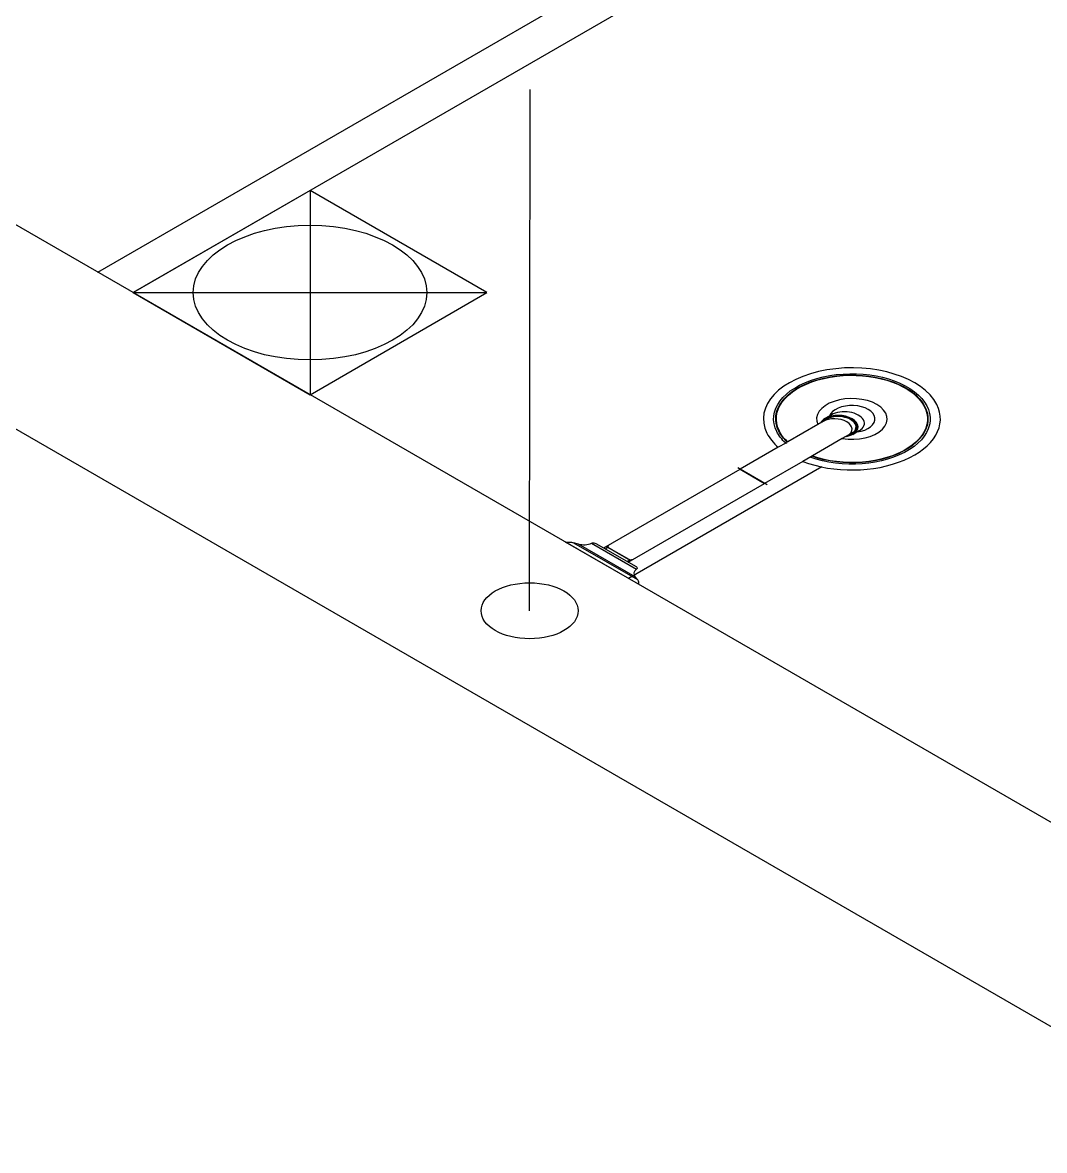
# Model space of a CAD drawing. Header units: millimetres. Extents: x 474.7 to 528.3, y 13.1 to 23.5.
# Drawn here: x 480.968 to 481.58, y 14.605 to 15.281 of the extents above; entities that cross this region are included whole.
import ezdxf

# ---------------------------------------------------------------- set-up
doc = ezdxf.new("R2010")
doc.units = ezdxf.units.MM
doc.header["$LTSCALE"] = 2.5
doc.linetypes.add('DASHDOT', pattern=[1, 0.5, -0.25, 0, -0.25])
doc.linetypes.add('HIDDEN2', pattern=[0.1875, 0.125, -0.0625])
for name, color, linetype in [('EIXO', 253, 'Continuous'), ('I-AGUA FRIA', 5, 'Continuous'), ('I-ARQ', 8, 'Continuous')]:
    doc.layers.add(name, color=color, linetype=linetype)

# ---------------------------------------------------------------- blocks, each defined once
blk = doc.blocks.new('*U13')
at = {"color": 8, "extrusion": (0, 0.816497, 0.57735)}
blk.add_circle((0.00115, -4.25672, -3.01032), 0.02909, dxfattribs=at)
at = {"layer": 'EIXO', "linetype": 'HIDDEN2'}
blk.add_line((-0.00115, -0.0003, -2.96532), (0, 0.96404), dxfattribs=at)

msp = doc.modelspace()

# ---------------------------------------------------------------- linework, layer by layer
at = {"layer": 'I-ARQ', "extrusion": (0, 0.816497, 0.57735)}
for p, q in [((483.31099, 13.80495, 12.38416), (479.10724, 16.23199, 8.95182)), ((483.20493, 13.74371, 12.47077), (479.00118, 16.17075, 9.03842)), ((481.0129, 15.13176, 10.50777), (481.8685, 15.62574, 9.80918)), ((481.03411, 15.11951, 10.5251), (481.88971, 15.61349, 9.8265)), ((481.14018, 15.18075, 10.43849), (481.03411, 15.11951, 10.5251)), ((481.24624, 15.11951, 10.5251), (481.14018, 15.18075, 10.43849)), ((481.14018, 15.18075, 10.43849), (481.14018, 15.05827, 10.6117)), ((481.03411, 15.11951, 10.5251), (481.14018, 15.05827, 10.6117)), ((481.03411, 15.11951, 10.5251), (481.24624, 15.11951, 10.5251)), ((481.14018, 15.05827, 10.6117), (481.24624, 15.11951, 10.5251)), ((481.44698, 15.01495, 10.67296), (481.33109, 14.94805, 10.76758))]:
    msp.add_line(p, q, dxfattribs=at)
at = {"layer": 'I-ARQ', "extrusion": (0, 0.816497, 0.57735), "elevation": 18.4217}
for points in [[(-481.43556, 0.03977, 0.700978), (-481.51596, -0.01928, 1), (-481.41414, 0.0106, 0.07613), (-481.42094, 0.02515)], [(-481.42536, 0.02074, -0.06962), (-481.42, 0.00888, -5.480122), (-481.43997, 0.03535)], [(-481.45929, 0.01604, 3.836175), (-481.44468, 0.00142)], [(-481.46818, 0.00917, 1.802734), (-481.45154, -0.00747)], [(-481.30119, 0.12565, 0.280777), (-481.30896, 0.12478)], [(-481.30896, 0.12478, -0.377188), (-481.3116, 0.12495), (-481.33576, 0.14911, -0.377188), (-481.33593, 0.15175)], [(-481.33593, 0.15175, 0.280777), (-481.33506, 0.15952)]]:
    msp.add_lwpolyline(points, format="xyb", dxfattribs=at)
at = {"layer": 'I-ARQ', "ltscale": 0.06322, "extrusion": (0, 0.816497, 0.57735), "elevation": 18.4217}
for points in [[(-481.42536, 0.02074), (-481.42632, 0.01977, -0.067971), (-481.42127, 0.00851, -5.429636), (-481.44094, 0.03439)], [(-481.44468, 0.00142), (-481.42655, 0.01954, -0.067551), (-481.42158, 0.00841, -5.416932), (-481.44117, 0.03416)]]:
    msp.add_lwpolyline(points, format="xyb", dxfattribs=at)
for points in [[(-481.45139, -0.00529), (-481.44468, 0.00142)], [(-481.466, 0.00932), (-481.45929, 0.01604)], [(-481.42536, 0.02074), (-481.42094, 0.02515)], [(-481.45929, 0.01604), (-481.43556, 0.03977)], [(-481.42094, 0.02515), (-481.39813, 0.04796)], [(-481.43556, 0.03977), (-481.41275, 0.06258)]]:
    msp.add_lwpolyline(points, dxfattribs=at)
at = {"layer": 'I-ARQ', "ltscale": 0.067121, "extrusion": (0, 0.816497, 0.57735), "elevation": 18.4217}
for points in [[(-481.44902, -0.00495), (-481.45154, -0.00747)], [(-481.45154, -0.00747), (-481.45283, -0.00875)]]:
    msp.add_lwpolyline(points, dxfattribs=at)
at = {"layer": 'I-ARQ', "ltscale": 0.067122, "extrusion": (0, 0.816497, 0.57735), "elevation": 18.4217}
msp.add_lwpolyline([(-481.46946, 0.00789), (-481.46558, 0.01177, -0.128945), (-481.46091, 0.01442)], format="xyb", dxfattribs=at)
at = {"layer": 'I-ARQ', "linetype": 'DASHDOT', "ltscale": 0.30975, "extrusion": (0, 0.816497, 0.57735), "elevation": 18.4217}
msp.add_lwpolyline([(-481.41421, 0.06404), (-481.39667, 0.0465)], dxfattribs=at)
at = {"layer": 'I-ARQ', "extrusion": (0, 0.816497, 0.57735), "elevation": 18.4217}
for points in [[(-481.31637, 0.12972), (-481.39813, 0.04796)], [(-481.33099, 0.14434), (-481.41275, 0.06258)]]:
    msp.add_lwpolyline(points, dxfattribs=at)
at = {"layer": 'I-ARQ', "ltscale": 0.258125, "extrusion": (0, 0.816497, 0.57735), "elevation": 18.4217}
msp.add_lwpolyline([(-481.39813, 0.04796), (-481.41275, 0.06258)], dxfattribs=at)
at = {"layer": 'I-ARQ', "ltscale": 0.200747, "extrusion": (0, 0.816497, 0.57735), "elevation": 18.4217}
msp.add_lwpolyline([(-481.33649, 0.16259, -0.164371), (-481.33702, 0.16736), (-481.29335, 0.12369, -0.164371), (-481.29812, 0.12422)], format="xyb", dxfattribs=at)
at = {"layer": 'I-ARQ', "extrusion": (0, 0.816497, 0.57735), "elevation": 18.4217}
msp.add_lwpolyline([(-481.29812, 0.12422), (-481.33649, 0.16259), (-481.33506, 0.15952), (-481.30119, 0.12565)], close=True, dxfattribs=at)
at = {"layer": 'I-ARQ', "ltscale": 0.352288, "extrusion": (0, 0.816497, 0.57735), "elevation": 18.4217}
msp.add_lwpolyline([(-481.30896, 0.12478), (-481.33593, 0.15175)], dxfattribs=at)
at = {"layer": 'I-ARQ', "ltscale": 0.029062, "extrusion": (0, 0.816497, 0.57735), "elevation": 18.4217}
for points in [[(-481.3171, 0.13045), (-481.31875, 0.12881)], [(-481.33026, 0.14361), (-481.3319, 0.14196), (-481.3339, 0.14143)]]:
    msp.add_lwpolyline(points, dxfattribs=at)
at = {"layer": 'I-ARQ', "ltscale": 0.242325, "extrusion": (0, 0.816497, 0.57735), "elevation": 18.4217}
msp.add_lwpolyline([(-481.31802, 0.12808), (-481.33263, 0.14269)], dxfattribs=at)
at = {"layer": 'I-ARQ', "ltscale": 0.025813, "extrusion": (0, 0.816497, 0.57735), "elevation": 18.4217}
msp.add_lwpolyline([(-481.31875, 0.12881), (-481.31928, 0.12681)], dxfattribs=at)
at = {"layer": 'I-ARQ', "ltscale": 0.218093, "extrusion": (0, 0.816497, 0.57735), "elevation": 18.4217}
msp.add_lwpolyline([(-481.31875, 0.12881), (-481.3311, 0.14116)], dxfattribs=at)
at = {"layer": 'I-ARQ', "extrusion": (0, 0.816497, 0.57735)}
msp.add_circle((-481.14018, -0.13555, 18.4217), 0.07, dxfattribs=at)
msp.add_arc((-481.91799, -0.96286, 18.4217), 0.6, 45, 135, dxfattribs=at)
at = {"layer": 'I-ARQ', "extrusion": (-5.55112e-17, 0.816497, 0.57735)}
for centre, major_axis, start_param, end_param in [((481.46114, 15.0415, 10.63542), (0.00832, -0.0048, 0.00679), 1.070796, 3.141564), ((481.45722, 15.03924, 10.63862), (0.00796, -0.0046, 0.0065), 5.874594, 9.833369), ((481.45734, 15.03931, 10.63852), (0.00832, -0.0048, 0.00679), 6.283156, 9.424748), ((481.46114, 15.0415, 10.63542), (0.00832, -0.0048, 0.00679), 6.283156, 7.353981)]:
    msp.add_ellipse(centre, major_axis=major_axis, ratio=0.939693, start_param=start_param, end_param=end_param, dxfattribs=at)
at = {"layer": 'I-ARQ', "extrusion": (-1.11022e-16, 0.816497, 0.57735)}
msp.add_ellipse((481.45734, 15.03931, 10.63852), major_axis=(0.00832, -0.0048, 0.00679), ratio=0.942388, start_param=3.140774, end_param=3.638398, dxfattribs=at)
at = {"layer": 'I-ARQ', "extrusion": (-2.77556e-17, 0.816497, 0.57735)}
msp.add_ellipse((481.45722, 15.03924, 10.63862), major_axis=(0.00789, -0.00456, 0.00644), ratio=0.939693, start_param=5.895727, end_param=9.812236, dxfattribs=at)
at = {"layer": 'I-ARQ', "extrusion": (2.77556e-17, 0.816497, 0.57735)}
for centre, major_axis, start_param, end_param in [((481.45512, 15.03802, 10.64034), (-0.00731, 0.00422, -0.00597), 3.141593, 6.283185), ((481.45731, 15.03929, 10.63855), (0.00746, -0.00431, 0.00609), 3.141564, 3.341037), ((481.4577, 15.03952, 10.63823), (0.00746, -0.00431, 0.00609), 3.169992, 3.341037), ((481.45731, 15.03929, 10.63855), (0.00746, -0.00431, 0.00609), 1.070796, 3.141564), ((481.45731, 15.03929, 10.63855), (0.00746, -0.00431, 0.00609), 6.083746, 6.283156), ((481.4577, 15.03952, 10.63823), (0.00746, -0.00431, 0.00609), 6.083746, 6.254788), ((481.45731, 15.03929, 10.63855), (0.00746, -0.00431, 0.00609), 6.283156, 7.353981)]:
    msp.add_ellipse(centre, major_axis=major_axis, ratio=0.939693, start_param=start_param, end_param=end_param, dxfattribs=at)

# ---------------------------------------------------------------- block references
at = {"layer": 'I-AGUA FRIA'}
msp.add_blockref('*U13', (481.27299, 14.92901, 12.60067), dxfattribs=at)

doc.saveas('drawing.dxf')
